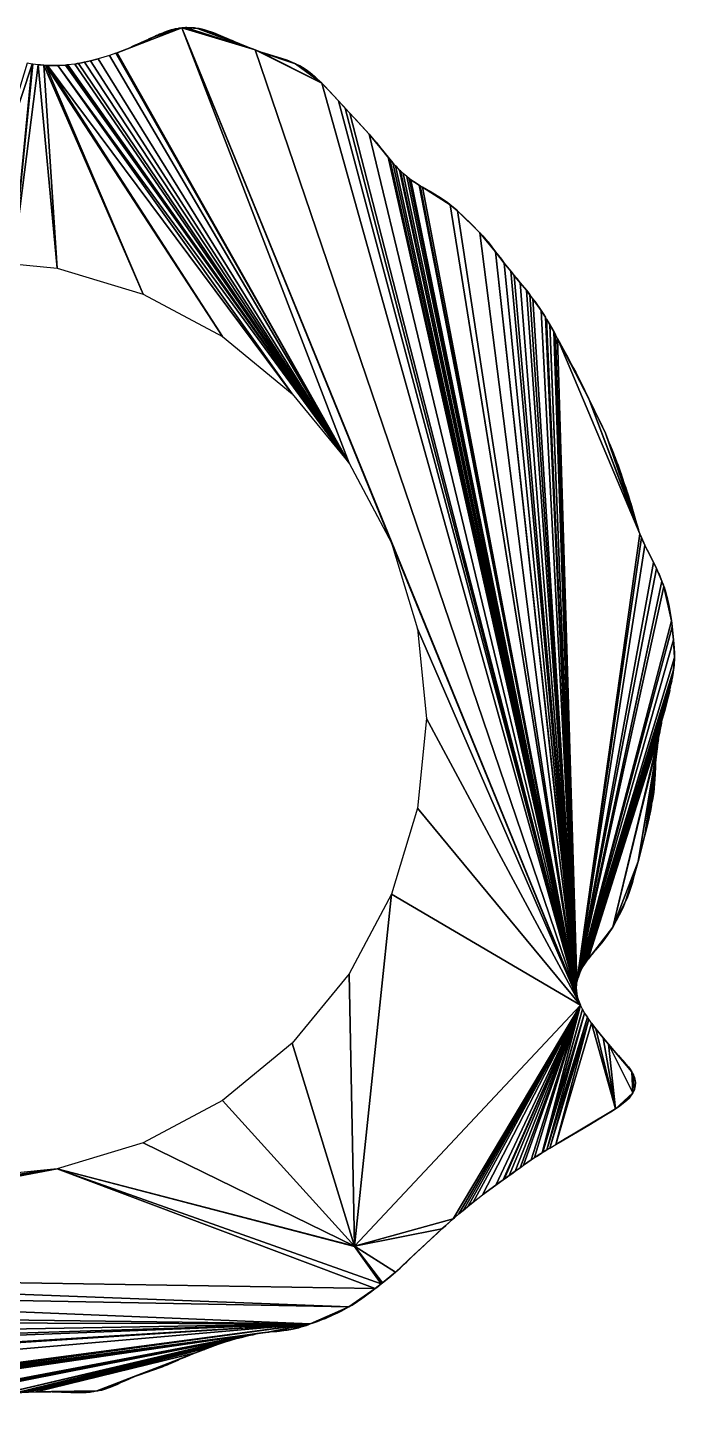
# Model space of a CAD drawing. Extents: x -96 to 96, y -93 to 93.
# Drawn here: x 8.1 to 95.5, y -92.7 to 93.3 of the extents above; entities that cross this region are included whole.
import ezdxf

# ---------------------------------------------------------------- set-up
doc = ezdxf.new("R2010")
doc.units = 0

msp = doc.modelspace()

# ---------------------------------------------------------------- linework, layer by layer
for points in [[(28.96, 93.25, 100), (21.84, 90.52, 100), (20.2, 89.87, 100)], [(28.96, 93.25, 100), (20.2, 89.87, 100), (51.55, 34.45, 100)], [(28.96, 93.25, 100), (25.3, 92.08, 100), (21.84, 90.52, 100)], [(28.96, 93.25, 100), (25.71, 92.27, 100), (25.3, 92.08, 100)], [(28.96, 93.25, 100), (25.94, 92.38, 100), (25.71, 92.27, 100)], [(28.96, 93.25, 100), (26.35, 92.54, 100), (25.94, 92.38, 100)], [(28.96, 93.25, 100), (26.99, 92.8, 100), (26.35, 92.54, 100)], [(28.96, 93.25, 100), (27.92, 93.07, 100), (26.99, 92.8, 100)], [(27.92, 93.07, 100), (27.11, 92.84, 100), (26.99, 92.8, 100)], [(27.92, 93.07, 100), (27.52, 92.97, 100), (27.11, 92.84, 100)], [(28.96, 93.25, 100), (28.44, 93.17, 100), (27.92, 93.07, 100)], [(28.44, 93.17, 100), (28.04, 93.11, 100), (27.92, 93.07, 100)], [(28.96, 93.25, 100), (28.57, 93.2, 100), (28.44, 93.17, 100)], [(29.43, 93.27, 100), (29.09, 93.26, 100), (28.96, 93.25, 100)], [(38.84, 90.26, 100), (29.43, 93.27, 100), (28.96, 93.25, 100)], [(82.4, -37.68, 100), (38.84, 90.26, 100), (28.96, 93.25, 100)], [(82.58, -38.2, 100), (82.4, -37.68, 100), (28.96, 93.25, 100)], [(82.8, -38.72, 100), (82.58, -38.2, 100), (28.96, 93.25, 100)], [(28.96, 93.25, 100), (51.55, 34.45, 100), (57.28, 23.73, 100)], [(82.8, -38.72, 100), (28.96, 93.25, 100), (57.28, 23.73, 100)], [(31.05, 93.17, 100), (29.61, 93.28, 100), (29.43, 93.27, 100)], [(38.84, 90.26, 100), (31.05, 93.17, 100), (29.43, 93.27, 100)], [(31.05, 93.17, 100), (30.1, 93.26, 100), (29.61, 93.28, 100)], [(31.05, 93.17, 100), (30.65, 93.24, 100), (30.1, 93.26, 100)], [(32.17, 92.92, 100), (31.18, 93.16, 100), (31.05, 93.17, 100)], [(38.06, 90.56, 100), (32.17, 92.92, 100), (31.05, 93.17, 100)], [(38.84, 90.26, 100), (38.06, 90.56, 100), (31.05, 93.17, 100)], [(32.17, 92.92, 100), (31.29, 93.14, 100), (31.18, 93.16, 100)], [(32.17, 92.92, 100), (31.7, 93.06, 100), (31.29, 93.14, 100)], [(25.3, 92.08, 100), (24.39, 91.68, 100), (21.84, 90.52, 100)], [(24.39, 91.68, 100), (23.26, 91.17, 100), (21.84, 90.52, 100)], [(23.26, 91.17, 100), (22.43, 90.8, 100), (21.84, 90.52, 100)], [(24.39, 91.68, 100), (23.44, 91.26, 100), (23.26, 91.17, 100)], [(25.3, 92.08, 100), (24.51, 91.74, 100), (24.39, 91.68, 100)], [(25.71, 92.27, 100), (25.54, 92.2, 100), (25.3, 92.08, 100)], [(26.35, 92.54, 100), (25.96, 92.39, 100), (25.94, 92.38, 100)], [(26.99, 92.8, 100), (26.61, 92.66, 100), (26.35, 92.54, 100)], [(33.27, 92.57, 100), (32.28, 92.89, 100), (32.17, 92.92, 100)], [(36.36, 91.26, 100), (33.27, 92.57, 100), (32.17, 92.92, 100)], [(38.06, 90.56, 100), (36.36, 91.26, 100), (32.17, 92.92, 100)], [(33.27, 92.57, 100), (32.41, 92.86, 100), (32.28, 92.89, 100)], [(33.56, 92.44, 100), (33.35, 92.54, 100), (33.27, 92.57, 100)], [(36.36, 91.26, 100), (33.56, 92.44, 100), (33.27, 92.57, 100)], [(33.56, 92.44, 100), (33.45, 92.49, 100), (33.35, 92.54, 100)], [(35.35, 91.69, 100), (34.12, 92.21, 100), (33.56, 92.44, 100)], [(36.36, 91.26, 100), (35.35, 91.69, 100), (33.56, 92.44, 100)], [(35.35, 91.69, 100), (34.22, 92.18, 100), (34.12, 92.21, 100)], [(35.35, 91.69, 100), (35.33, 91.69, 100), (34.22, 92.18, 100)], [(36, 91.42, 100), (35.37, 91.68, 100), (35.35, 91.69, 100)], [(36.36, 91.26, 100), (36, 91.42, 100), (35.35, 91.69, 100)], [(36, 91.42, 100), (35.87, 91.47, 100), (35.37, 91.68, 100)], [(36.8, 91.08, 100), (36.46, 91.22, 100), (36.36, 91.26, 100)], [(38.06, 90.56, 100), (36.8, 91.08, 100), (36.36, 91.26, 100)], [(19.17, 89.5, 100), (17.63, 89.04, 100), (51.55, 34.45, 100)], [(20.03, 89.81, 100), (19.17, 89.5, 100), (51.55, 34.45, 100)], [(20.2, 89.87, 100), (20.03, 89.81, 100), (51.55, 34.45, 100)], [(21.84, 90.52, 100), (21.24, 90.29, 100), (20.2, 89.87, 100)], [(21.24, 90.29, 100), (20.75, 90.1, 100), (20.2, 89.87, 100)], [(21.24, 90.29, 100), (21.14, 90.25, 100), (20.75, 90.1, 100)], [(21.84, 90.52, 100), (21.34, 90.33, 100), (21.24, 90.29, 100)], [(37.55, 90.78, 100), (37.32, 90.88, 100), (36.8, 91.08, 100)], [(38.06, 90.56, 100), (37.55, 90.78, 100), (36.8, 91.08, 100)], [(37.55, 90.78, 100), (37.44, 90.83, 100), (37.32, 90.88, 100)], [(38.06, 90.56, 100), (37.69, 90.72, 100), (37.55, 90.78, 100)], [(39.64, 89.97, 100), (38.96, 90.23, 100), (38.84, 90.26, 100)], [(47.88, 85.76, 100), (39.64, 89.97, 100), (38.84, 90.26, 100)], [(82.4, -37.68, 100), (47.88, 85.76, 100), (38.84, 90.26, 100)], [(44.31, 88.39, 100), (40.1, 89.82, 100), (39.64, 89.97, 100)], [(47.88, 85.76, 100), (44.31, 88.39, 100), (39.64, 89.97, 100)], [(44.31, 88.39, 100), (43.18, 88.88, 100), (40.1, 89.82, 100)], [(0, 62, 100), (8.74, 88.35, 100), (8.05, 88.46, 100)], [(0, 62, 100), (6.12, 61.4, 100), (8.74, 88.35, 100)], [(6.12, 61.4, 100), (8.83, 88.34, 100), (8.74, 88.35, 100)], [(9.56, 88.27, 100), (8.83, 88.34, 100), (6.12, 61.4, 100)], [(9.56, 88.27, 100), (6.12, 61.4, 100), (12.1, 60.81, 100)], [(10.3, 88.2, 100), (9.87, 88.24, 100), (9.56, 88.27, 100)], [(10.3, 88.2, 100), (9.56, 88.27, 100), (12.1, 60.81, 100)], [(10.3, 88.2, 100), (12.1, 60.81, 100), (23.73, 57.28, 100)], [(10.59, 88.18, 100), (10.3, 88.2, 100), (23.73, 57.28, 100)], [(10.59, 88.18, 100), (23.73, 57.28, 100), (34.45, 51.55, 100)], [(10.82, 88.17, 100), (10.59, 88.18, 100), (34.45, 51.55, 100)], [(12.19, 88.16, 100), (11.34, 88.17, 100), (10.82, 88.17, 100)], [(10.82, 88.17, 100), (34.45, 51.55, 100), (43.84, 43.84, 100)], [(12.19, 88.16, 100), (10.82, 88.17, 100), (43.84, 43.84, 100)], [(13.24, 88.22, 100), (12.39, 88.17, 100), (12.19, 88.16, 100)], [(13.24, 88.22, 100), (12.19, 88.16, 100), (51.55, 34.45, 100)], [(12.39, 88.17, 100), (12.35, 88.17, 100), (12.19, 88.16, 100)], [(12.19, 88.16, 100), (43.84, 43.84, 100), (51.55, 34.45, 100)], [(13.24, 88.22, 100), (12.42, 88.18, 100), (12.39, 88.17, 100)], [(13.43, 88.23, 100), (13.24, 88.22, 100), (51.55, 34.45, 100)], [(13.49, 88.23, 100), (13.43, 88.23, 100), (51.55, 34.45, 100)], [(13.56, 88.24, 100), (13.49, 88.23, 100), (51.55, 34.45, 100)], [(14.48, 88.36, 100), (13.56, 88.24, 100), (51.55, 34.45, 100)], [(15, 88.44, 100), (14.8, 88.42, 100), (14.48, 88.36, 100)], [(15, 88.44, 100), (14.48, 88.36, 100), (51.55, 34.45, 100)], [(15.79, 88.61, 100), (15.76, 88.6, 100), (15, 88.44, 100)], [(15.79, 88.61, 100), (15, 88.44, 100), (51.55, 34.45, 100)], [(16.63, 88.79, 100), (15.82, 88.62, 100), (15.79, 88.61, 100)], [(16.63, 88.79, 100), (15.79, 88.61, 100), (51.55, 34.45, 100)], [(17.63, 89.04, 100), (17.32, 88.97, 100), (16.63, 88.79, 100)], [(17.63, 89.04, 100), (16.63, 88.79, 100), (51.55, 34.45, 100)], [(44.31, 88.39, 100), (44.23, 88.43, 100), (43.18, 88.88, 100)], [(45.27, 87.88, 100), (44.88, 88.1, 100), (44.31, 88.39, 100)], [(45.73, 87.58, 100), (45.27, 87.88, 100), (44.31, 88.39, 100)], [(47.88, 85.76, 100), (45.73, 87.58, 100), (44.31, 88.39, 100)], [(45.73, 87.58, 100), (45.39, 87.8, 100), (45.27, 87.88, 100)], [(46.89, 86.69, 100), (46.31, 87.16, 100), (45.73, 87.58, 100)], [(47.88, 85.76, 100), (46.89, 86.69, 100), (45.73, 87.58, 100)], [(47.88, 85.76, 100), (47, 86.58, 100), (46.89, 86.69, 100)], [(48.22, 85.4, 100), (48.05, 85.59, 100), (47.88, 85.76, 100)], [(50.1, 83.4, 100), (48.22, 85.4, 100), (47.88, 85.76, 100)], [(82.4, -37.68, 100), (50.1, 83.4, 100), (47.88, 85.76, 100)], [(50.1, 83.4, 100), (48.89, 84.71, 100), (48.22, 85.4, 100)], [(50.1, 83.4, 100), (49.31, 84.26, 100), (48.89, 84.71, 100)], [(51.01, 82.42, 100), (50.17, 83.32, 100), (50.1, 83.4, 100)], [(82.4, -37.68, 100), (51.01, 82.42, 100), (50.1, 83.4, 100)], [(51.01, 82.42, 100), (50.91, 82.52, 100), (50.17, 83.32, 100)], [(51.66, 81.71, 100), (51.06, 82.36, 100), (51.01, 82.42, 100)], [(82.4, -37.68, 100), (51.66, 81.71, 100), (51.01, 82.42, 100)], [(51.66, 81.71, 100), (51.53, 81.86, 100), (51.06, 82.36, 100)], [(54.27, 78.89, 100), (52.16, 81.18, 100), (51.66, 81.71, 100)], [(82.4, -37.68, 100), (54.27, 78.89, 100), (51.66, 81.71, 100)], [(54.27, 78.89, 100), (52.4, 80.93, 100), (52.16, 81.18, 100)], [(54.27, 78.89, 100), (54.26, 78.91, 100), (52.4, 80.93, 100)], [(55.83, 77.02, 100), (55.2, 77.8, 100), (54.27, 78.89, 100)], [(56.81, 75.78, 100), (55.83, 77.02, 100), (54.27, 78.89, 100)], [(82.4, -37.68, 100), (56.81, 75.78, 100), (54.27, 78.89, 100)], [(55.83, 77.02, 100), (55.75, 77.14, 100), (55.2, 77.8, 100)], [(56.81, 75.78, 100), (56.7, 75.92, 100), (55.83, 77.02, 100)], [(57.04, 75.51, 100), (57, 75.55, 100), (56.81, 75.78, 100)], [(82.4, -37.68, 100), (57.04, 75.51, 100), (56.81, 75.78, 100)], [(57.45, 75.02, 100), (57.33, 75.17, 100), (57.04, 75.51, 100)], [(82.4, -37.68, 100), (57.45, 75.02, 100), (57.04, 75.51, 100)], [(57.45, 75.02, 100), (57.38, 75.11, 100), (57.33, 75.17, 100)], [(82.4, -37.68, 100), (57.84, 74.6, 100), (57.45, 75.02, 100)], [(58.36, 74.05, 100), (57.98, 74.46, 100), (57.84, 74.6, 100)], [(82.4, -37.68, 100), (58.36, 74.05, 100), (57.84, 74.6, 100)], [(82.4, -37.68, 100), (58.49, 73.93, 100), (58.36, 74.05, 100)], [(82.4, -37.68, 100), (58.85, 73.6, 100), (58.49, 73.93, 100)], [(82.4, -37.68, 100), (59.36, 73.16, 100), (58.85, 73.6, 100)], [(59.68, 72.9, 100), (59.55, 73, 100), (59.36, 73.16, 100)], [(82.4, -37.68, 100), (59.68, 72.9, 100), (59.36, 73.16, 100)], [(82.31, -37.21, 100), (59.88, 72.74, 100), (59.68, 72.9, 100)], [(82.4, -37.68, 100), (82.31, -37.21, 100), (59.68, 72.9, 100)], [(61.03, 71.99, 100), (60.27, 72.5, 100), (59.88, 72.74, 100)], [(82.31, -37.21, 100), (61.03, 71.99, 100), (59.88, 72.74, 100)], [(82.31, -37.21, 100), (61.14, 71.92, 100), (61.03, 71.99, 100)], [(82.31, -37.21, 100), (61.45, 71.74, 100), (61.14, 71.92, 100)], [(62.86, 70.91, 100), (62.49, 71.16, 100), (61.45, 71.74, 100)], [(65.22, 69.37, 100), (62.86, 70.91, 100), (61.45, 71.74, 100)], [(82.31, -37.21, 100), (65.22, 69.37, 100), (61.45, 71.74, 100)], [(64.45, 69.93, 100), (63.66, 70.45, 100), (62.86, 70.91, 100)], [(65.22, 69.37, 100), (64.45, 69.93, 100), (62.86, 70.91, 100)], [(64.45, 69.93, 100), (64.05, 70.2, 100), (63.66, 70.45, 100)], [(64.72, 69.74, 100), (64.59, 69.84, 100), (64.45, 69.93, 100)], [(65.22, 69.37, 100), (64.72, 69.74, 100), (64.45, 69.93, 100)], [(65.22, 69.37, 100), (65.1, 69.46, 100), (64.72, 69.74, 100)], [(66.2, 68.54, 100), (65.84, 68.86, 100), (65.22, 69.37, 100)], [(82.3, -37.15, 100), (66.2, 68.54, 100), (65.22, 69.37, 100)], [(82.31, -37.21, 100), (82.3, -37.15, 100), (65.22, 69.37, 100)], [(66.2, 68.54, 100), (66.07, 68.66, 100), (65.84, 68.86, 100)], [(69.21, 65.59, 100), (67.04, 67.75, 100), (66.2, 68.54, 100)], [(82.3, -37.15, 100), (69.21, 65.59, 100), (66.2, 68.54, 100)], [(69.21, 65.59, 100), (68.05, 66.77, 100), (67.04, 67.75, 100)], [(69.21, 65.59, 100), (69.09, 65.72, 100), (68.05, 66.77, 100)], [(71.34, 63.02, 100), (69.6, 65.18, 100), (69.21, 65.59, 100)], [(82.3, -37.15, 100), (71.34, 63.02, 100), (69.21, 65.59, 100)], [(70.25, 64.41, 100), (69.72, 65.05, 100), (69.6, 65.18, 100)], [(71.34, 63.02, 100), (70.25, 64.41, 100), (69.6, 65.18, 100)], [(71.34, 63.02, 100), (70.32, 64.34, 100), (70.25, 64.41, 100)], [(71.34, 63.02, 100), (70.89, 63.63, 100), (70.32, 64.34, 100)], [(72.13, 62, 100), (71.85, 62.39, 100), (71.34, 63.02, 100)], [(72.51, 61.49, 100), (72.13, 62, 100), (71.34, 63.02, 100)], [(82.25, -36.64, 100), (72.51, 61.49, 100), (71.34, 63.02, 100)], [(82.3, -37.15, 100), (82.25, -36.64, 100), (71.34, 63.02, 100)], [(72.51, 61.49, 100), (72.21, 61.89, 100), (72.13, 62, 100)], [(72.95, 60.94, 100), (72.84, 61.1, 100), (72.51, 61.49, 100)], [(73.4, 60.37, 100), (72.95, 60.94, 100), (72.51, 61.49, 100)], [(82.25, -36.64, 100), (73.4, 60.37, 100), (72.51, 61.49, 100)], [(73.85, 59.81, 100), (73.69, 60.01, 100), (73.4, 60.37, 100)], [(82.25, -36.64, 100), (73.85, 59.81, 100), (73.4, 60.37, 100)], [(73.85, 59.81, 100), (73.73, 59.98, 100), (73.69, 60.01, 100)], [(74.67, 58.83, 100), (74.2, 59.41, 100), (73.85, 59.81, 100)], [(82.25, -36.64, 100), (74.67, 58.83, 100), (73.85, 59.81, 100)], [(74.67, 58.83, 100), (74.27, 59.33, 100), (74.2, 59.41, 100)], [(75.5, 57.83, 100), (75.04, 58.4, 100), (74.67, 58.83, 100)], [(82.25, -36.64, 100), (75.5, 57.83, 100), (74.67, 58.83, 100)], [(75.97, 57.22, 100), (75.94, 57.26, 100), (75.5, 57.83, 100)], [(82.25, -36.64, 100), (75.97, 57.22, 100), (75.5, 57.83, 100)], [(82.25, -36.64, 100), (76.39, 56.66, 100), (75.97, 57.22, 100)], [(77.49, 55.09, 100), (76.63, 56.34, 100), (76.39, 56.66, 100)], [(82.25, -36.64, 100), (77.49, 55.09, 100), (76.39, 56.66, 100)], [(77.49, 55.09, 100), (77.11, 55.68, 100), (76.63, 56.34, 100)], [(77.49, 55.09, 100), (77.15, 55.61, 100), (77.11, 55.68, 100)], [(78.07, 54.17, 100), (77.77, 54.69, 100), (77.49, 55.09, 100)], [(82.25, -36.64, 100), (78.07, 54.17, 100), (77.49, 55.09, 100)], [(78.07, 54.17, 100), (77.85, 54.57, 100), (77.77, 54.69, 100)], [(82.25, -36.64, 100), (78.15, 54.03, 100), (78.07, 54.17, 100)], [(82.25, -36.64, 100), (78.24, 53.91, 100), (78.15, 54.03, 100)], [(78.66, 53.18, 100), (78.36, 53.71, 100), (78.24, 53.91, 100)], [(82.25, -36.64, 100), (78.66, 53.18, 100), (78.24, 53.91, 100)], [(82.25, -36.64, 100), (78.68, 53.15, 100), (78.66, 53.18, 100)], [(79.19, 52.24, 100), (78.75, 53.05, 100), (78.68, 53.15, 100)], [(82.25, -36.64, 100), (79.19, 52.24, 100), (78.68, 53.15, 100)], [(79.19, 52.24, 100), (78.9, 52.81, 100), (78.75, 53.05, 100)], [(79.19, 52.24, 100), (79.12, 52.39, 100), (78.9, 52.81, 100)], [(79.42, 51.84, 100), (79.36, 51.96, 100), (79.19, 52.24, 100)], [(82.26, -36.11, 100), (79.42, 51.84, 100), (79.19, 52.24, 100)], [(82.25, -36.64, 100), (82.26, -36.11, 100), (79.19, 52.24, 100)], [(82.33, -35.59, 100), (79.71, 51.32, 100), (79.42, 51.84, 100)], [(82.26, -36.11, 100), (82.33, -35.59, 100), (79.42, 51.84, 100)], [(83.92, 43.17, 100), (79.95, 50.91, 100), (79.71, 51.32, 100)], [(90.84, 24.95, 100), (83.92, 43.17, 100), (79.71, 51.32, 100)], [(82.33, -35.59, 100), (90.84, 24.95, 100), (79.71, 51.32, 100)], [(80.26, 50.31, 100), (80.2, 50.45, 100), (79.95, 50.91, 100)], [(83.92, 43.17, 100), (80.26, 50.31, 100), (79.95, 50.91, 100)], [(80.74, 49.43, 100), (80.47, 49.95, 100), (80.26, 50.31, 100)], [(82.84, 45.39, 100), (80.74, 49.43, 100), (80.26, 50.31, 100)], [(83.92, 43.17, 100), (82.84, 45.39, 100), (80.26, 50.31, 100)], [(81.8, 47.45, 100), (80.96, 49.05, 100), (80.74, 49.43, 100)], [(82.84, 45.39, 100), (81.8, 47.45, 100), (80.74, 49.43, 100)], [(81.8, 47.45, 100), (81.74, 47.58, 100), (80.96, 49.05, 100)], [(82.18, 46.74, 100), (81.88, 47.33, 100), (81.8, 47.45, 100)], [(82.84, 45.39, 100), (82.18, 46.74, 100), (81.8, 47.45, 100)], [(82.18, 46.74, 100), (82.12, 46.87, 100), (81.88, 47.33, 100)], [(82.67, 45.76, 100), (82.46, 46.22, 100), (82.18, 46.74, 100)], [(82.84, 45.39, 100), (82.67, 45.76, 100), (82.18, 46.74, 100)], [(82.67, 45.76, 100), (82.65, 45.82, 100), (82.46, 46.22, 100)], [(82.84, 45.39, 100), (82.7, 45.7, 100), (82.67, 45.76, 100)], [(83.04, 44.99, 100), (83, 45.09, 100), (82.84, 45.39, 100)], [(83.35, 44.37, 100), (83.04, 44.99, 100), (82.84, 45.39, 100)], [(83.36, 44.32, 100), (83.35, 44.37, 100), (82.84, 45.39, 100)], [(83.7, 43.61, 100), (83.36, 44.32, 100), (82.84, 45.39, 100)], [(83.92, 43.17, 100), (83.7, 43.61, 100), (82.84, 45.39, 100)], [(83.35, 44.37, 100), (83.16, 44.76, 100), (83.04, 44.99, 100)], [(83.36, 44.32, 100), (83.35, 44.35, 100), (83.35, 44.37, 100)], [(83.7, 43.61, 100), (83.52, 44.01, 100), (83.36, 44.32, 100)], [(83.92, 43.17, 100), (83.88, 43.24, 100), (83.7, 43.61, 100)], [(84.44, 42.11, 100), (84.4, 42.19, 100), (83.92, 43.17, 100)], [(86.17, 38.51, 100), (84.44, 42.11, 100), (83.92, 43.17, 100)], [(90.63, 25.52, 100), (86.17, 38.51, 100), (83.92, 43.17, 100)], [(90.84, 24.95, 100), (90.63, 25.52, 100), (83.92, 43.17, 100)], [(85.4, 40.21, 100), (84.74, 41.52, 100), (84.44, 42.11, 100)], [(86.17, 38.51, 100), (85.4, 40.21, 100), (84.44, 42.11, 100)], [(86.17, 38.51, 100), (85.74, 39.49, 100), (85.4, 40.21, 100)], [(86.48, 37.79, 100), (86.23, 38.39, 100), (86.17, 38.51, 100)], [(90.63, 25.52, 100), (86.48, 37.79, 100), (86.17, 38.51, 100)], [(90.63, 25.52, 100), (86.79, 37.05, 100), (86.48, 37.79, 100)], [(87.26, 35.83, 100), (87.23, 35.9, 100), (86.79, 37.05, 100)], [(90.63, 25.52, 100), (87.26, 35.83, 100), (86.79, 37.05, 100)], [(90.63, 25.52, 100), (87.45, 35.39, 100), (87.26, 35.83, 100)], [(87.54, 35.12, 100), (87.5, 35.25, 100), (87.45, 35.39, 100)], [(90.63, 25.52, 100), (87.54, 35.12, 100), (87.45, 35.39, 100)], [(90.63, 25.52, 100), (87.62, 34.86, 100), (87.54, 35.12, 100)], [(88.51, 32.44, 100), (87.67, 34.75, 100), (87.62, 34.86, 100)], [(90.63, 25.52, 100), (88.51, 32.44, 100), (87.62, 34.86, 100)], [(88.51, 32.44, 100), (87.84, 34.35, 100), (87.67, 34.75, 100)], [(88.51, 32.44, 100), (88.38, 32.84, 100), (87.84, 34.35, 100)], [(90.33, 26.51, 100), (88.89, 31.32, 100), (88.51, 32.44, 100)], [(90.63, 25.52, 100), (90.33, 26.51, 100), (88.51, 32.44, 100)], [(89.09, 30.69, 100), (88.97, 31.09, 100), (88.89, 31.32, 100)], [(90.33, 26.51, 100), (89.09, 30.69, 100), (88.89, 31.32, 100)], [(90.33, 26.51, 100), (89.12, 30.59, 100), (89.09, 30.69, 100)], [(89.32, 30.04, 100), (89.28, 30.17, 100), (89.12, 30.59, 100)], [(90.33, 26.51, 100), (89.32, 30.04, 100), (89.12, 30.59, 100)], [(90.33, 26.51, 100), (89.63, 29.05, 100), (89.32, 30.04, 100)], [(90.33, 26.51, 100), (89.99, 27.83, 100), (89.63, 29.05, 100)], [(90.63, 25.52, 100), (90.37, 26.39, 100), (90.33, 26.51, 100)], [(82.33, -35.59, 100), (91.05, 24.43, 100), (90.84, 24.95, 100)], [(82.33, -35.59, 100), (91.51, 23.38, 100), (91.05, 24.43, 100)], [(91.05, 24.43, 100), (90.89, 24.82, 100), (90.84, 24.95, 100)], [(91.51, 23.38, 100), (91.11, 24.28, 100), (91.05, 24.43, 100)], [(91.51, 23.38, 100), (91.16, 24.18, 100), (91.11, 24.28, 100)], [(82.8, -38.72, 100), (57.28, 23.73, 100), (60.81, 12.1, 100)], [(82.33, -35.59, 100), (92.68, 21.05, 100), (91.51, 23.38, 100)], [(92.68, 21.05, 100), (91.78, 22.86, 100), (91.51, 23.38, 100)], [(92.68, 21.05, 100), (91.85, 22.74, 100), (91.78, 22.86, 100)], [(92.68, 21.05, 100), (92.68, 21.06, 100), (91.85, 22.74, 100)], [(82.33, -35.59, 100), (93.09, 20.24, 100), (92.68, 21.05, 100)], [(93.09, 20.24, 100), (92.7, 21.01, 100), (92.68, 21.05, 100)], [(93.09, 20.24, 100), (93.03, 20.38, 100), (92.7, 21.01, 100)], [(82.33, -35.59, 100), (93.8, 18.55, 100), (93.09, 20.24, 100)], [(93.8, 18.55, 100), (93.39, 19.6, 100), (93.09, 20.24, 100)], [(93.8, 18.55, 100), (93.55, 19.21, 100), (93.39, 19.6, 100)], [(93.8, 18.55, 100), (93.76, 18.66, 100), (93.55, 19.21, 100)], [(82.33, -35.59, 100), (82.46, -35.07, 100), (93.8, 18.55, 100)], [(82.46, -35.07, 100), (94.09, 17.84, 100), (93.8, 18.55, 100)], [(82.46, -35.07, 100), (95.09, 13.19, 100), (94.09, 17.84, 100)], [(94.09, 17.84, 100), (93.97, 18.18, 100), (93.8, 18.55, 100)], [(94.09, 17.84, 100), (94.03, 18.04, 100), (93.97, 18.18, 100)], [(94.33, 17.03, 100), (94.12, 17.77, 100), (94.09, 17.84, 100)], [(95.09, 13.19, 100), (94.33, 17.03, 100), (94.09, 17.84, 100)], [(94.33, 17.03, 100), (94.3, 17.13, 100), (94.12, 17.77, 100)], [(94.79, 15.12, 100), (94.48, 16.53, 100), (94.33, 17.03, 100)], [(95.09, 13.19, 100), (94.79, 15.12, 100), (94.33, 17.03, 100)], [(94.79, 15.12, 100), (94.6, 16.08, 100), (94.48, 16.53, 100)], [(94.89, 14.53, 100), (94.81, 15.03, 100), (94.79, 15.12, 100)], [(95.09, 13.19, 100), (94.89, 14.53, 100), (94.79, 15.12, 100)], [(82.46, -35.07, 100), (95.2, 12.36, 100), (95.09, 13.19, 100)], [(95.09, 13.19, 100), (94.99, 13.99, 100), (94.89, 14.53, 100)], [(95.14, 12.88, 100), (95.13, 13.01, 100), (95.09, 13.19, 100)], [(95.2, 12.36, 100), (95.14, 12.88, 100), (95.09, 13.19, 100)], [(82.8, -38.72, 100), (60.81, 12.1, 100), (62, 0, 100)], [(82.46, -35.07, 100), (95.39, 10.63, 100), (95.2, 12.36, 100)], [(95.2, 12.36, 100), (95.16, 12.76, 100), (95.14, 12.88, 100)], [(95.39, 10.63, 100), (95.21, 12.3, 100), (95.2, 12.36, 100)], [(95.39, 10.63, 100), (95.33, 11.32, 100), (95.21, 12.3, 100)], [(82.46, -35.07, 100), (95.51, 8.25, 100), (95.39, 10.63, 100)], [(95.51, 8.25, 100), (95.39, 10.56, 100), (95.39, 10.63, 100)], [(95.48, 9.56, 100), (95.4, 10.5, 100), (95.39, 10.56, 100)], [(95.51, 8.25, 100), (95.48, 9.56, 100), (95.39, 10.56, 100)], [(95.48, 9.56, 100), (95.47, 9.81, 100), (95.4, 10.5, 100)], [(95.5, 8.77, 100), (95.5, 9.17, 100), (95.48, 9.56, 100)], [(95.51, 8.25, 100), (95.5, 8.77, 100), (95.48, 9.56, 100)], [(82.46, -35.07, 100), (95.38, 6.56, 100), (95.51, 8.25, 100)], [(95.38, 6.56, 100), (95.45, 7.2, 100), (95.51, 8.25, 100)], [(95.45, 7.2, 100), (95.5, 8.18, 100), (95.51, 8.25, 100)], [(95.51, 8.25, 100), (95.51, 8.64, 100), (95.5, 8.77, 100)], [(82.46, -35.07, 100), (95.23, 5.64, 100), (95.38, 6.56, 100)], [(82.46, -35.07, 100), (95.04, 4.59, 100), (95.23, 5.64, 100)], [(95.04, 4.59, 100), (95.15, 5.05, 100), (95.23, 5.64, 100)], [(95.23, 5.64, 100), (95.34, 6.16, 100), (95.38, 6.56, 100)], [(95.23, 5.64, 100), (95.32, 6.03, 100), (95.34, 6.16, 100)], [(95.38, 6.56, 100), (95.45, 7.08, 100), (95.45, 7.2, 100)], [(82.46, -35.07, 100), (94.97, 4.27, 100), (95.04, 4.59, 100)], [(82.46, -35.07, 100), (94.89, 3.84, 100), (94.97, 4.27, 100)], [(82.46, -35.07, 100), (94.65, 2.9, 100), (94.89, 3.84, 100)], [(94.65, 2.9, 100), (94.88, 3.74, 100), (94.89, 3.84, 100)], [(94.65, 2.9, 100), (94.84, 3.6, 100), (94.88, 3.74, 100)], [(95.04, 4.59, 100), (95.14, 4.99, 100), (95.15, 5.05, 100)], [(82.46, -35.07, 100), (94.14, 0.95, 100), (94.65, 2.9, 100)], [(94.14, 0.95, 100), (94.61, 2.7, 100), (94.65, 2.9, 100)], [(94.14, 0.95, 100), (94.48, 2.19, 100), (94.61, 2.7, 100)], [(94.14, 0.95, 100), (94.32, 1.56, 100), (94.48, 2.19, 100)], [(94.48, 2.19, 100), (94.54, 2.38, 100), (94.61, 2.7, 100)], [(82.8, -38.72, 100), (62, 0, 100), (60.81, -12.1, 100)], [(82.46, -35.07, 100), (82.48, -35.01, 100), (94.14, 0.95, 100)], [(82.48, -35.01, 100), (82.63, -34.55, 100), (94.14, 0.95, 100)], [(82.63, -34.55, 100), (82.86, -34.03, 100), (94.14, 0.95, 100)], [(82.86, -34.03, 100), (83.16, -33.5, 100), (94.14, 0.95, 100)], [(83.16, -33.5, 100), (83.29, -33.31, 100), (94.14, 0.95, 100)], [(83.29, -33.31, 100), (93.86, -0.1, 100), (94.14, 0.95, 100)], [(93.86, -0.1, 100), (94, 0.42, 100), (94.14, 0.95, 100)], [(93.86, -0.1, 100), (93.97, 0.29, 100), (94, 0.42, 100)], [(94.14, 0.95, 100), (94.31, 1.49, 100), (94.32, 1.56, 100)], [(94.14, 0.95, 100), (94.3, 1.46, 100), (94.31, 1.49, 100)], [(83.29, -33.31, 100), (83.47, -33.03, 100), (93.86, -0.1, 100)], [(83.47, -33.03, 100), (93.82, -0.22, 100), (93.86, -0.1, 100)], [(83.47, -33.03, 100), (93.53, -1.7, 100), (93.82, -0.22, 100)], [(83.47, -33.03, 100), (83.87, -32.47, 100), (93.53, -1.7, 100)], [(83.87, -32.47, 100), (93.51, -1.79, 100), (93.53, -1.7, 100)], [(83.87, -32.47, 100), (87.16, -28.16, 100), (93.51, -1.79, 100)], [(87.16, -28.16, 100), (93.37, -2.59, 100), (93.51, -1.79, 100)], [(93.53, -1.7, 100), (93.76, -0.63, 100), (93.82, -0.22, 100)], [(93.53, -1.7, 100), (93.56, -1.55, 100), (93.76, -0.63, 100)], [(87.16, -28.16, 100), (93.34, -2.84, 100), (93.37, -2.59, 100)], [(87.16, -28.16, 100), (93.28, -3.28, 100), (93.34, -2.84, 100)], [(87.16, -28.16, 100), (90.59, -19.29, 100), (93.28, -3.28, 100)], [(90.59, -19.29, 100), (93.2, -3.76, 100), (93.28, -3.28, 100)], [(93.28, -3.28, 100), (93.29, -3.23, 100), (93.34, -2.84, 100)], [(90.59, -19.29, 100), (91.5, -15.76, 100), (93.2, -3.76, 100)], [(91.5, -15.76, 100), (93.11, -4.4, 100), (93.2, -3.76, 100)], [(91.5, -15.76, 100), (91.64, -15.24, 100), (93.11, -4.4, 100)], [(91.64, -15.24, 100), (91.76, -14.72, 100), (93.11, -4.4, 100)], [(91.76, -14.72, 100), (92.08, -13.35, 100), (93.11, -4.4, 100)], [(92.08, -13.35, 100), (93.04, -5.05, 100), (93.11, -4.4, 100)], [(92.08, -13.35, 100), (92.12, -13.15, 100), (93.04, -5.05, 100)], [(92.12, -13.15, 100), (92.41, -11.72, 100), (93.04, -5.05, 100)], [(92.41, -11.72, 100), (92.96, -5.97, 100), (93.04, -5.05, 100)], [(92.96, -5.97, 100), (92.97, -5.84, 100), (93.04, -5.05, 100)], [(92.41, -11.72, 100), (92.47, -11.4, 100), (92.96, -5.97, 100)], [(92.47, -11.4, 100), (92.93, -6.49, 100), (92.96, -5.97, 100)], [(92.47, -11.4, 100), (92.56, -11.01, 100), (92.93, -6.49, 100)], [(92.56, -11.01, 100), (92.71, -9.97, 100), (92.93, -6.49, 100)], [(92.71, -9.97, 100), (92.88, -7.53, 100), (92.93, -6.49, 100)], [(92.88, -7.47, 100), (92.89, -7.41, 100), (92.93, -6.49, 100)], [(92.88, -7.53, 100), (92.88, -7.47, 100), (92.93, -6.49, 100)], [(92.93, -6.43, 100), (92.94, -6.37, 100), (92.96, -5.97, 100)], [(92.93, -6.49, 100), (92.93, -6.43, 100), (92.96, -5.97, 100)], [(92.71, -9.97, 100), (92.87, -8.2, 100), (92.88, -7.53, 100)], [(92.71, -9.97, 100), (92.8, -9.03, 100), (92.87, -8.2, 100)], [(92.87, -8.2, 100), (92.88, -7.93, 100), (92.88, -7.53, 100)], [(92.47, -11.4, 100), (92.51, -11.24, 100), (92.56, -11.01, 100)], [(92.56, -11.01, 100), (92.64, -10.45, 100), (92.71, -9.97, 100)], [(82.8, -38.72, 100), (60.81, -12.1, 100), (57.28, -23.73, 100)], [(92.12, -13.15, 100), (92.21, -12.76, 100), (92.41, -11.72, 100)], [(92.21, -12.76, 100), (92.25, -12.56, 100), (92.41, -11.72, 100)], [(92.25, -12.56, 100), (92.41, -11.75, 100), (92.41, -11.72, 100)], [(91.64, -15.24, 100), (91.69, -15.05, 100), (91.76, -14.72, 100)], [(91.76, -14.72, 100), (91.98, -13.87, 100), (92.08, -13.35, 100)], [(90.59, -19.29, 100), (90.75, -18.69, 100), (91.5, -15.76, 100)], [(90.75, -18.69, 100), (91.03, -17.61, 100), (91.5, -15.76, 100)], [(91.03, -17.61, 100), (91.2, -17.02, 100), (91.5, -15.76, 100)], [(91.2, -17.02, 100), (91.3, -16.61, 100), (91.5, -15.76, 100)], [(91.5, -15.76, 100), (91.61, -15.35, 100), (91.64, -15.24, 100)], [(90.75, -18.69, 100), (90.8, -18.57, 100), (91.03, -17.61, 100)], [(87.16, -28.16, 100), (88.91, -24.68, 100), (90.59, -19.29, 100)], [(88.91, -24.68, 100), (89.43, -23.34, 100), (90.59, -19.29, 100)], [(89.43, -23.34, 100), (89.99, -21.5, 100), (90.59, -19.29, 100)], [(89.99, -21.5, 100), (90.24, -20.63, 100), (90.59, -19.29, 100)], [(90.59, -19.29, 100), (90.65, -19.09, 100), (90.75, -18.69, 100)], [(89.43, -23.34, 100), (89.82, -22.15, 100), (89.99, -21.5, 100)], [(89.43, -23.34, 100), (89.71, -22.54, 100), (89.82, -22.15, 100)], [(89.82, -22.15, 100), (89.89, -21.9, 100), (89.99, -21.5, 100)], [(57.28, -23.73, 100), (51.55, -34.45, 100), (52.28, -71.25, 100)], [(82.8, -38.72, 100), (57.28, -23.73, 100), (52.28, -71.25, 100)], [(88.91, -24.68, 100), (89.1, -24.26, 100), (89.43, -23.34, 100)], [(89.1, -24.26, 100), (89.23, -23.92, 100), (89.43, -23.34, 100)], [(89.1, -24.26, 100), (89.16, -24.11, 100), (89.23, -23.92, 100)], [(89.23, -23.92, 100), (89.37, -23.53, 100), (89.43, -23.34, 100)], [(89.37, -23.53, 100), (89.4, -23.46, 100), (89.43, -23.34, 100)], [(87.16, -28.16, 100), (88.04, -26.54, 100), (88.91, -24.68, 100)], [(88.04, -26.54, 100), (88.52, -25.6, 100), (88.91, -24.68, 100)], [(88.04, -26.54, 100), (88.29, -26.07, 100), (88.52, -25.6, 100)], [(88.29, -26.07, 100), (88.49, -25.67, 100), (88.52, -25.6, 100)], [(88.52, -25.6, 100), (88.58, -25.46, 100), (88.91, -24.68, 100)], [(88.91, -24.68, 100), (89, -24.5, 100), (89.1, -24.26, 100)], [(87.16, -28.16, 100), (87.46, -27.64, 100), (88.04, -26.54, 100)], [(87.16, -28.16, 100), (87.4, -27.76, 100), (87.46, -27.64, 100)], [(87.46, -27.64, 100), (87.69, -27.24, 100), (88.04, -26.54, 100)], [(87.69, -27.24, 100), (87.96, -26.72, 100), (88.04, -26.54, 100)], [(88.04, -26.54, 100), (88.24, -26.18, 100), (88.29, -26.07, 100)], [(83.87, -32.47, 100), (84.37, -31.83, 100), (87.16, -28.16, 100)], [(84.37, -31.83, 100), (84.84, -31.26, 100), (87.16, -28.16, 100)], [(84.84, -31.26, 100), (85.64, -30.31, 100), (87.16, -28.16, 100)], [(85.64, -30.31, 100), (86.51, -29.17, 100), (87.16, -28.16, 100)], [(85.64, -30.31, 100), (86.09, -29.76, 100), (86.51, -29.17, 100)], [(85.64, -30.31, 100), (86, -29.89, 100), (86.09, -29.76, 100)], [(86.09, -29.76, 100), (86.43, -29.29, 100), (86.51, -29.17, 100)], [(86.51, -29.17, 100), (86.84, -28.68, 100), (87.16, -28.16, 100)], [(86.51, -29.17, 100), (86.77, -28.81, 100), (86.84, -28.68, 100)], [(86.84, -28.68, 100), (87.1, -28.29, 100), (87.16, -28.16, 100)], [(84.84, -31.26, 100), (84.9, -31.2, 100), (85.64, -30.31, 100)], [(84.9, -31.2, 100), (84.94, -31.15, 100), (85.64, -30.31, 100)], [(84.94, -31.15, 100), (85.43, -30.56, 100), (85.64, -30.31, 100)], [(51.55, -34.45, 100), (43.84, -43.84, 100), (52.28, -71.25, 100)], [(82.33, -35.59, 100), (82.33, -35.57, 100), (82.46, -35.07, 100)], [(82.48, -35.01, 100), (82.5, -34.95, 100), (82.63, -34.55, 100)], [(82.63, -34.55, 100), (82.71, -34.39, 100), (82.86, -34.03, 100)], [(52.28, -71.25, 100), (65.62, -67.55, 100), (82.8, -38.72, 100)], [(65.62, -67.55, 100), (66.38, -66.88, 100), (82.8, -38.72, 100)], [(66.38, -66.88, 100), (66.95, -66.41, 100), (82.8, -38.72, 100)], [(66.95, -66.41, 100), (67.61, -65.87, 100), (82.8, -38.72, 100)], [(67.61, -65.87, 100), (68.3, -65.28, 100), (82.8, -38.72, 100)], [(68.3, -65.28, 100), (69.57, -64.3, 100), (82.8, -38.72, 100)], [(69.57, -64.3, 100), (71.36, -63, 100), (82.8, -38.72, 100)], [(71.36, -63, 100), (72.37, -62.28, 100), (82.8, -38.72, 100)], [(72.37, -62.28, 100), (72.5, -62.19, 100), (82.8, -38.72, 100)], [(72.5, -62.19, 100), (73.16, -61.71, 100), (82.8, -38.72, 100)], [(73.16, -61.71, 100), (73.97, -61.13, 100), (82.8, -38.72, 100)], [(73.97, -61.13, 100), (74, -61.11, 100), (82.8, -38.72, 100)], [(74, -61.11, 100), (74.65, -60.65, 100), (82.8, -38.72, 100)], [(74.65, -60.65, 100), (75.11, -60.31, 100), (82.8, -38.72, 100)], [(75.11, -60.31, 100), (76.13, -59.59, 100), (82.8, -38.72, 100)], [(76.13, -59.59, 100), (76.62, -59.26, 100), (82.8, -38.72, 100)], [(76.62, -59.26, 100), (77.63, -58.62, 100), (82.8, -38.72, 100)], [(77.63, -58.62, 100), (83.07, -39.25, 100), (82.8, -38.72, 100)], [(82.58, -38.2, 100), (82.5, -37.94, 100), (82.4, -37.68, 100)], [(77.63, -58.62, 100), (77.73, -58.55, 100), (83.07, -39.25, 100)], [(77.73, -58.55, 100), (83.36, -39.76, 100), (83.07, -39.25, 100)], [(77.73, -58.55, 100), (78.27, -58.23, 100), (83.36, -39.76, 100)], [(78.27, -58.23, 100), (83.74, -40.31, 100), (83.36, -39.76, 100)], [(78.27, -58.23, 100), (78.68, -57.99, 100), (83.74, -40.31, 100)], [(78.68, -57.99, 100), (83.92, -40.57, 100), (83.74, -40.31, 100)], [(78.68, -57.99, 100), (79.46, -57.51, 100), (83.92, -40.57, 100)], [(79.46, -57.51, 100), (84.32, -41.12, 100), (83.92, -40.57, 100)], [(83.36, -39.76, 100), (83.11, -39.31, 100), (83.07, -39.25, 100)], [(83.74, -40.31, 100), (83.43, -39.86, 100), (83.36, -39.76, 100)], [(79.46, -57.51, 100), (87.54, -52.69, 100), (84.32, -41.12, 100)], [(84.9, -41.89, 100), (84.5, -41.35, 100), (84.32, -41.12, 100)], [(87.54, -52.69, 100), (84.9, -41.89, 100), (84.32, -41.12, 100)], [(85.87, -43.09, 100), (85.43, -42.53, 100), (84.9, -41.89, 100)], [(87.54, -52.69, 100), (85.87, -43.09, 100), (84.9, -41.89, 100)], [(43.84, -43.84, 100), (34.45, -51.55, 100), (52.28, -71.25, 100)], [(86.59, -43.96, 100), (86.01, -43.26, 100), (85.87, -43.09, 100)], [(87.54, -52.69, 100), (86.59, -43.96, 100), (85.87, -43.09, 100)], [(87.94, -45.51, 100), (87.51, -45.01, 100), (86.59, -43.96, 100)], [(89.77, -47.72, 100), (87.94, -45.51, 100), (86.59, -43.96, 100)], [(89.89, -50.53, 100), (89.77, -47.72, 100), (86.59, -43.96, 100)], [(87.54, -52.69, 100), (89.89, -50.53, 100), (86.59, -43.96, 100)], [(87.94, -45.51, 100), (87.52, -45.03, 100), (87.51, -45.01, 100)], [(89.28, -47.01, 100), (88.2, -45.8, 100), (87.94, -45.51, 100)], [(89.77, -47.72, 100), (89.28, -47.01, 100), (87.94, -45.51, 100)], [(88.91, -46.55, 100), (88.56, -46.18, 100), (88.2, -45.8, 100)], [(88.96, -46.61, 100), (88.91, -46.55, 100), (88.2, -45.8, 100)], [(89.28, -47.01, 100), (88.96, -46.61, 100), (88.2, -45.8, 100)], [(89.42, -47.2, 100), (89.33, -47.07, 100), (89.28, -47.01, 100)], [(89.56, -47.4, 100), (89.42, -47.2, 100), (89.28, -47.01, 100)], [(89.77, -47.72, 100), (89.56, -47.4, 100), (89.28, -47.01, 100)], [(89.77, -47.72, 100), (89.7, -47.6, 100), (89.56, -47.4, 100)], [(90.11, -48.48, 100), (90, -48.12, 100), (89.77, -47.72, 100)], [(90.25, -49.16, 100), (90.11, -48.48, 100), (89.77, -47.72, 100)], [(90.1, -50.08, 100), (90.25, -49.16, 100), (89.77, -47.72, 100)], [(89.89, -50.53, 100), (90.1, -50.08, 100), (89.77, -47.72, 100)], [(89.89, -50.53, 100), (90, -50.33, 100), (90.1, -50.08, 100)], [(90, -50.33, 100), (90.07, -50.21, 100), (90.1, -50.08, 100)], [(90.1, -50.08, 100), (90.21, -49.68, 100), (90.25, -49.16, 100)], [(90.25, -49.16, 100), (90.17, -48.64, 100), (90.11, -48.48, 100)], [(90.21, -49.68, 100), (90.24, -49.29, 100), (90.25, -49.16, 100)], [(52.28, -71.25, 100), (34.45, -51.55, 100), (23.73, -57.28, 100)], [(87.54, -52.69, 100), (88.81, -51.77, 100), (89.89, -50.53, 100)], [(87.54, -52.69, 100), (87.96, -52.43, 100), (88.81, -51.77, 100)], [(87.96, -52.43, 100), (88.13, -52.31, 100), (88.81, -51.77, 100)], [(88.81, -51.77, 100), (89.37, -51.25, 100), (89.89, -50.53, 100)], [(88.81, -51.77, 100), (89.17, -51.45, 100), (89.37, -51.25, 100)], [(89.37, -51.25, 100), (89.79, -50.73, 100), (89.89, -50.53, 100)], [(79.46, -57.51, 100), (79.79, -57.33, 100), (87.54, -52.69, 100)], [(79.79, -57.33, 100), (83.92, -54.88, 100), (87.54, -52.69, 100)], [(83.92, -54.88, 100), (84.94, -54.28, 100), (87.54, -52.69, 100)], [(84.94, -54.28, 100), (86.15, -53.57, 100), (87.54, -52.69, 100)], [(84.94, -54.28, 100), (85.17, -54.15, 100), (86.15, -53.57, 100)], [(86.15, -53.57, 100), (86.92, -53.11, 100), (87.54, -52.69, 100)], [(86.92, -53.11, 100), (87.14, -52.96, 100), (87.54, -52.69, 100)], [(79.79, -57.33, 100), (80.76, -56.76, 100), (83.92, -54.88, 100)], [(80.76, -56.76, 100), (81, -56.62, 100), (83.92, -54.88, 100)], [(81, -56.62, 100), (82.36, -55.82, 100), (83.92, -54.88, 100)], [(83.92, -54.88, 100), (84.42, -54.6, 100), (84.94, -54.28, 100)], [(52.28, -71.25, 100), (23.73, -57.28, 100), (12.1, -60.81, 100)], [(79.79, -57.33, 100), (80.73, -56.78, 100), (80.76, -56.76, 100)], [(81, -56.62, 100), (81.8, -56.16, 100), (82.36, -55.82, 100)], [(76.62, -59.26, 100), (76.85, -59.12, 100), (77.63, -58.62, 100)], [(76.85, -59.12, 100), (77.1, -58.97, 100), (77.63, -58.62, 100)], [(77.1, -58.97, 100), (77.5, -58.71, 100), (77.63, -58.62, 100)], [(77.73, -58.55, 100), (77.92, -58.45, 100), (78.27, -58.23, 100)], [(78.27, -58.23, 100), (78.67, -58, 100), (78.68, -57.99, 100)], [(12.1, -60.81, 100), (0, -62, 100), (-64.84, -71.69, 100)], [(12.1, -60.81, 100), (-64.84, -71.69, 100), (-64.77, -71.82, 100)], [(12.1, -60.81, 100), (-64.77, -71.82, 100), (-64.33, -72.68, 100)], [(12.1, -60.81, 100), (-64.33, -72.68, 100), (-63.94, -73.49, 100)], [(12.1, -60.81, 100), (-63.94, -73.49, 100), (-63.83, -73.72, 100)], [(12.1, -60.81, 100), (-63.83, -73.72, 100), (-63.2, -75.06, 100)], [(55.09, -76.96, 100), (12.1, -60.81, 100), (-63.2, -75.06, 100)], [(52.26, -71.28, 100), (52.28, -71.25, 100), (12.1, -60.81, 100)], [(55.88, -76.33, 100), (52.26, -71.28, 100), (12.1, -60.81, 100)], [(55.09, -76.96, 100), (55.88, -76.33, 100), (12.1, -60.81, 100)], [(73.16, -61.71, 100), (73.66, -61.38, 100), (73.97, -61.13, 100)], [(74, -61.11, 100), (74.52, -60.75, 100), (74.65, -60.65, 100)], [(75.11, -60.31, 100), (75.23, -60.23, 100), (76.13, -59.59, 100)], [(69.57, -64.3, 100), (70.37, -63.72, 100), (71.36, -63, 100)], [(70.37, -63.72, 100), (70.99, -63.28, 100), (71.36, -63, 100)], [(71.36, -63, 100), (71.66, -62.8, 100), (72.37, -62.28, 100)], [(71.66, -62.8, 100), (71.88, -62.66, 100), (72.37, -62.28, 100)], [(72.5, -62.19, 100), (72.93, -61.88, 100), (73.16, -61.71, 100)], [(69.57, -64.3, 100), (70.26, -63.81, 100), (70.37, -63.72, 100)], [(65.62, -67.55, 100), (65.77, -67.42, 100), (66.38, -66.88, 100)], [(66.38, -66.88, 100), (66.83, -66.52, 100), (66.95, -66.41, 100)], [(66.95, -66.41, 100), (67.56, -65.91, 100), (67.61, -65.87, 100)], [(67.61, -65.87, 100), (68.18, -65.39, 100), (68.3, -65.28, 100)], [(68.18, -65.39, 100), (68.23, -65.35, 100), (68.3, -65.28, 100)], [(52.28, -71.25, 100), (64.07, -68.91, 100), (65.62, -67.55, 100)], [(64.07, -68.91, 100), (64.62, -68.44, 100), (65.62, -67.55, 100)], [(64.07, -68.91, 100), (64.54, -68.52, 100), (64.62, -68.44, 100)], [(64.62, -68.44, 100), (65.09, -68.05, 100), (65.62, -67.55, 100)], [(52.28, -71.25, 100), (57.81, -74.73, 100), (64.07, -68.91, 100)], [(57.81, -74.73, 100), (61.97, -70.88, 100), (64.07, -68.91, 100)], [(61.97, -70.88, 100), (63.53, -69.43, 100), (64.07, -68.91, 100)], [(63.53, -69.43, 100), (63.61, -69.36, 100), (64.07, -68.91, 100)], [(52.28, -71.25, 100), (52.26, -71.28, 100), (56.08, -76.17, 100)], [(52.28, -71.25, 100), (52.26, -71.28, 100), (52.28, -71.27, 99.99)], [(55.88, -76.33, 100), (56.08, -76.17, 100), (52.26, -71.28, 100)], [(52.28, -71.25, 100), (56.08, -76.17, 100), (57.81, -74.73, 100)], [(57.81, -74.73, 100), (60.31, -72.43, 100), (61.97, -70.88, 100)], [(57.81, -74.73, 100), (59, -73.67, 100), (60.31, -72.43, 100)], [(59, -73.67, 100), (60.09, -72.65, 100), (60.31, -72.43, 100)], [(60.31, -72.43, 100), (61.21, -71.62, 100), (61.97, -70.88, 100)], [(61.21, -71.62, 100), (61.69, -71.15, 100), (61.97, -70.88, 100)], [(57.81, -74.73, 100), (58.44, -74.2, 100), (59, -73.67, 100)], [(59, -73.67, 100), (59.37, -73.36, 100), (60.09, -72.65, 100)], [(59.37, -73.36, 100), (59.54, -73.19, 100), (60.09, -72.65, 100)], [(59.54, -73.19, 100), (59.91, -72.83, 100), (60.09, -72.65, 100)], [(51.51, -79.45, 100), (55.09, -76.96, 100), (-63.2, -75.06, 100)], [(51.51, -79.45, 100), (-63.2, -75.06, 100), (-62.22, -77.27, 100)], [(56.08, -76.17, 100), (56.93, -75.51, 100), (57.81, -74.73, 100)], [(56.93, -75.51, 100), (57.79, -74.75, 100), (57.81, -74.73, 100)], [(46.31, -81.74, 100), (51.51, -79.45, 100), (-62.22, -77.27, 100)], [(46.31, -81.74, 100), (-62.22, -77.27, 100), (-60.83, -80.35, 100)], [(51.51, -79.45, 100), (52.69, -78.71, 100), (55.09, -76.96, 100)], [(52.69, -78.71, 100), (54.64, -77.33, 100), (55.09, -76.96, 100)], [(52.69, -78.71, 100), (53.1, -78.46, 100), (54.64, -77.33, 100)], [(54.64, -77.33, 100), (54.66, -77.31, 100), (55.09, -76.96, 100)], [(55.09, -76.96, 100), (55.3, -76.81, 100), (55.88, -76.33, 100)], [(46.31, -81.74, 100), (47.15, -81.47, 100), (51.51, -79.45, 100)], [(47.15, -81.47, 100), (47.93, -81.14, 100), (51.51, -79.45, 100)], [(47.93, -81.14, 100), (48.35, -81, 100), (51.51, -79.45, 100)], [(48.35, -81, 100), (49.39, -80.51, 100), (51.51, -79.45, 100)], [(49.39, -80.51, 100), (50.04, -80.23, 100), (51.51, -79.45, 100)], [(50.04, -80.23, 100), (50.47, -80.01, 100), (51.51, -79.45, 100)], [(51.51, -79.45, 100), (51.53, -79.44, 100), (52.69, -78.71, 100)], [(51.51, -79.45, 100), (51.52, -79.44, 100), (51.53, -79.44, 100)], [(51.53, -79.44, 100), (51.97, -79.19, 100), (52.69, -78.71, 100)], [(46.31, -81.74, 100), (-60.83, -80.35, 100), (-60.17, -81.47, 100)], [(46.31, -81.74, 100), (-60.17, -81.47, 100), (-58.49, -83.57, 100)], [(46.31, -81.74, 100), (-58.49, -83.57, 100), (-56.89, -84.99, 100)], [(46.31, -81.74, 100), (-56.89, -84.99, 100), (-55.94, -85.67, 100)], [(-55.94, -85.67, 100), (-52.09, -87.74, 100), (46.31, -81.74, 100)], [(-52.09, -87.74, 100), (-51.5, -88.02, 100), (46.31, -81.74, 100)], [(-51.5, -88.02, 100), (-47.44, -89.88, 100), (46.31, -81.74, 100)], [(-47.44, -89.88, 100), (-32.67, -92.18, 100), (46.31, -81.74, 100)], [(-32.67, -92.18, 100), (-30.93, -92.11, 100), (46.31, -81.74, 100)], [(-30.93, -92.11, 100), (-30.41, -92.09, 100), (46.31, -81.74, 100)], [(-30.41, -92.09, 100), (-29.42, -92.07, 100), (46.31, -81.74, 100)], [(-29.42, -92.07, 100), (40.57, -82.85, 100), (46.31, -81.74, 100)], [(40.57, -82.85, 100), (41.09, -82.78, 100), (46.31, -81.74, 100)], [(41.09, -82.78, 100), (43.7, -82.48, 100), (46.31, -81.74, 100)], [(43.7, -82.48, 100), (45.79, -81.94, 100), (46.31, -81.74, 100)], [(45.79, -81.94, 100), (46, -81.87, 100), (46.31, -81.74, 100)], [(46.31, -81.74, 100), (46.62, -81.65, 100), (47.15, -81.47, 100)], [(47.15, -81.47, 100), (47.51, -81.33, 100), (47.93, -81.14, 100)], [(48.35, -81, 100), (48.42, -80.97, 100), (49.39, -80.51, 100)], [(-29.42, -92.07, 100), (-29.2, -92.06, 100), (40.57, -82.85, 100)], [(-29.2, -92.06, 100), (-28.75, -92.05, 100), (40.57, -82.85, 100)], [(-28.75, -92.05, 100), (-26.95, -92.06, 100), (40.57, -82.85, 100)], [(-26.95, -92.06, 100), (39.78, -82.95, 100), (40.57, -82.85, 100)], [(-26.95, -92.06, 100), (-25.31, -92.1, 100), (39.78, -82.95, 100)], [(-25.31, -92.1, 100), (39.53, -83, 100), (39.78, -82.95, 100)], [(-25.31, -92.1, 100), (-23.8, -92.19, 100), (39.53, -83, 100)], [(-23.8, -92.19, 100), (39, -83.09, 100), (39.53, -83, 100)], [(-23.8, -92.19, 100), (-23.53, -92.21, 100), (39, -83.09, 100)], [(-23.53, -92.21, 100), (-12.11, -92.74, 100), (39, -83.09, 100)], [(-12.11, -92.74, 100), (-9.01, -92.41, 100), (39, -83.09, 100)], [(-9.01, -92.41, 100), (-8.22, -92.31, 100), (39, -83.09, 100)], [(-8.22, -92.31, 100), (-8.05, -92.29, 100), (39, -83.09, 100)], [(-8.05, -92.29, 100), (-7.85, -92.26, 100), (39, -83.09, 100)], [(-7.85, -92.26, 100), (37.84, -83.33, 100), (39, -83.09, 100)], [(-7.85, -92.26, 100), (-6.3, -92.11, 100), (37.84, -83.33, 100)], [(-6.3, -92.11, 100), (36.48, -83.68, 100), (37.84, -83.33, 100)], [(-6.3, -92.11, 100), (4.47, -91.21, 100), (36.48, -83.68, 100)], [(4.47, -91.21, 100), (35.35, -84, 100), (36.48, -83.68, 100)], [(36.48, -83.68, 100), (36.6, -83.65, 100), (37.84, -83.33, 100)], [(36.6, -83.65, 100), (36.92, -83.57, 100), (37.84, -83.33, 100)], [(36.6, -83.65, 100), (36.72, -83.62, 100), (36.92, -83.57, 100)], [(36.92, -83.57, 100), (37.03, -83.55, 100), (37.84, -83.33, 100)], [(37.03, -83.55, 100), (37.44, -83.44, 100), (37.84, -83.33, 100)], [(37.84, -83.33, 100), (38.36, -83.23, 100), (39, -83.09, 100)], [(37.84, -83.33, 100), (37.96, -83.31, 100), (38.36, -83.23, 100)], [(38.36, -83.23, 100), (38.61, -83.19, 100), (39, -83.09, 100)], [(39, -83.09, 100), (39.27, -83.05, 100), (39.53, -83, 100)], [(39.78, -82.95, 100), (40.17, -82.91, 100), (40.57, -82.85, 100)], [(40.57, -82.85, 100), (40.71, -82.84, 100), (41.09, -82.78, 100)], [(41.09, -82.78, 100), (41.77, -82.75, 100), (43.7, -82.48, 100)], [(41.09, -82.78, 100), (41.23, -82.78, 100), (41.77, -82.75, 100)], [(41.77, -82.75, 100), (42.86, -82.6, 100), (43.7, -82.48, 100)], [(41.77, -82.75, 100), (42.14, -82.71, 100), (42.86, -82.6, 100)], [(42.86, -82.6, 100), (42.93, -82.59, 100), (43.7, -82.48, 100)], [(42.93, -82.59, 100), (43.17, -82.56, 100), (43.7, -82.48, 100)], [(43.7, -82.48, 100), (45.09, -82.13, 100), (45.79, -81.94, 100)], [(43.7, -82.48, 100), (44.76, -82.25, 100), (45.09, -82.13, 100)], [(45.09, -82.13, 100), (45.61, -81.99, 100), (45.79, -81.94, 100)], [(4.47, -91.21, 100), (6.51, -91.05, 100), (35.35, -84, 100)], [(6.51, -91.05, 100), (35.23, -84.04, 100), (35.35, -84, 100)], [(6.51, -91.05, 100), (7.35, -91, 100), (35.23, -84.04, 100)], [(7.35, -91, 100), (34.74, -84.19, 100), (35.23, -84.04, 100)], [(7.35, -91, 100), (8.16, -90.95, 100), (34.74, -84.19, 100)], [(8.16, -90.95, 100), (34.18, -84.37, 100), (34.74, -84.19, 100)], [(8.16, -90.95, 100), (8.23, -90.95, 100), (34.18, -84.37, 100)], [(8.23, -90.95, 100), (33.39, -84.65, 100), (34.18, -84.37, 100)], [(8.23, -90.95, 100), (9.21, -90.9, 100), (33.39, -84.65, 100)], [(9.21, -90.9, 100), (32.82, -84.87, 100), (33.39, -84.65, 100)], [(9.21, -90.9, 100), (9.29, -90.9, 100), (32.82, -84.87, 100)], [(9.29, -90.9, 100), (30.8, -85.65, 100), (32.82, -84.87, 100)], [(30.8, -85.65, 100), (31.86, -85.24, 100), (32.82, -84.87, 100)], [(31.86, -85.24, 100), (32.11, -85.15, 100), (32.82, -84.87, 100)], [(31.86, -85.24, 100), (32.08, -85.17, 100), (32.11, -85.15, 100)], [(33.39, -84.65, 100), (33.51, -84.62, 100), (34.18, -84.37, 100)], [(34.74, -84.19, 100), (34.86, -84.16, 100), (35.23, -84.04, 100)], [(9.29, -90.9, 100), (17.48, -90.79, 100), (30.8, -85.65, 100)], [(17.48, -90.79, 100), (22.83, -88.75, 100), (30.8, -85.65, 100)], [(22.83, -88.75, 100), (30.13, -85.91, 100), (30.8, -85.65, 100)], [(22.83, -88.75, 100), (23.35, -88.56, 100), (30.13, -85.91, 100)], [(23.35, -88.56, 100), (24, -88.33, 100), (30.13, -85.91, 100)], [(24, -88.33, 100), (24.91, -88.03, 100), (30.13, -85.91, 100)], [(24.91, -88.03, 100), (28.77, -86.47, 100), (30.13, -85.91, 100)], [(24.91, -88.03, 100), (25.43, -87.86, 100), (28.77, -86.47, 100)], [(25.43, -87.86, 100), (26.6, -87.41, 100), (28.77, -86.47, 100)], [(25.43, -87.86, 100), (25.55, -87.82, 100), (26.6, -87.41, 100)], [(25.55, -87.82, 100), (26.35, -87.52, 100), (26.6, -87.41, 100)], [(26.6, -87.41, 100), (27.52, -87.02, 100), (28.77, -86.47, 100)], [(26.6, -87.41, 100), (27.11, -87.2, 100), (27.52, -87.02, 100)], [(26.6, -87.41, 100), (27.02, -87.25, 100), (27.11, -87.2, 100)], [(27.52, -87.02, 100), (28.44, -86.62, 100), (28.77, -86.47, 100)], [(27.52, -87.02, 100), (27.97, -86.83, 100), (28.44, -86.62, 100)], [(28.77, -86.47, 100), (29.57, -86.15, 100), (30.13, -85.91, 100)], [(28.77, -86.47, 100), (29.42, -86.21, 100), (29.57, -86.15, 100)], [(29.57, -86.15, 100), (29.96, -85.99, 100), (30.13, -85.91, 100)], [(30.13, -85.91, 100), (30.68, -85.7, 100), (30.8, -85.65, 100)], [(17.48, -90.79, 100), (22.46, -88.89, 100), (22.83, -88.75, 100)], [(17.48, -90.79, 100), (19.18, -90.31, 100), (22.46, -88.89, 100)], [(19.18, -90.31, 100), (20.72, -89.66, 100), (22.46, -88.89, 100)], [(20.72, -89.66, 100), (21.39, -89.37, 100), (22.46, -88.89, 100)], [(21.39, -89.37, 100), (21.44, -89.35, 100), (22.46, -88.89, 100)], [(23.35, -88.56, 100), (23.74, -88.43, 100), (24, -88.33, 100)], [(24, -88.33, 100), (24.39, -88.21, 100), (24.91, -88.03, 100)], [(24.91, -88.03, 100), (25.31, -87.9, 100), (25.43, -87.86, 100)], [(8.16, -90.95, 100), (8.21, -90.95, 100), (8.23, -90.95, 100)], [(9.21, -90.9, 100), (9.24, -90.9, 100), (9.29, -90.9, 100)], [(9.29, -90.9, 100), (10.3, -90.89, 100), (17.48, -90.79, 100)], [(10.3, -90.89, 100), (11.34, -90.88, 100), (17.48, -90.79, 100)], [(10.3, -90.89, 100), (10.4, -90.89, 100), (11.34, -90.88, 100)], [(10.4, -90.89, 100), (11.24, -90.89, 100), (11.34, -90.88, 100)], [(11.34, -90.88, 100), (16.42, -90.94, 100), (17.48, -90.79, 100)], [(11.34, -90.88, 100), (11.45, -90.89, 100), (16.42, -90.94, 100)], [(11.45, -90.89, 100), (13.95, -90.99, 100), (15.14, -91.01, 100)], [(11.45, -90.89, 100), (15.14, -91.01, 100), (15.89, -90.98, 100)], [(11.45, -90.89, 100), (15.89, -90.98, 100), (16.42, -90.94, 100)], [(15.14, -91.01, 100), (15.52, -91, 100), (15.89, -90.98, 100)], [(15.89, -90.98, 100), (16.04, -90.98, 100), (16.42, -90.94, 100)], [(16.42, -90.94, 100), (16.96, -90.87, 100), (17.48, -90.79, 100)], [(16.42, -90.94, 100), (16.56, -90.94, 100), (16.96, -90.87, 100)], [(16.96, -90.87, 100), (17.08, -90.86, 100), (17.48, -90.79, 100)], [(17.48, -90.79, 100), (18, -90.67, 100), (19.18, -90.31, 100)], [(17.48, -90.79, 100), (17.61, -90.78, 100), (18, -90.67, 100)], [(18, -90.67, 100), (18.53, -90.53, 100), (19.18, -90.31, 100)], [(18, -90.67, 100), (18.13, -90.66, 100), (18.53, -90.53, 100)], [(18.53, -90.53, 100), (18.65, -90.5, 100), (19.18, -90.31, 100)], [(18.65, -90.5, 100), (18.78, -90.47, 100), (19.18, -90.31, 100)], [(19.18, -90.31, 100), (20.21, -89.9, 100), (20.72, -89.66, 100)], [(19.18, -90.31, 100), (19.69, -90.11, 100), (20.21, -89.9, 100)], [(19.18, -90.31, 100), (19.3, -90.28, 100), (19.69, -90.11, 100)], [(19.69, -90.11, 100), (19.82, -90.07, 100), (20.21, -89.9, 100)], [(20.21, -89.9, 100), (20.3, -89.86, 100), (20.72, -89.66, 100)], [(20.72, -89.66, 100), (21.35, -89.39, 100), (21.39, -89.37, 100)]]:
    msp.add_3dface(points)

doc.saveas('drawing.dxf')
